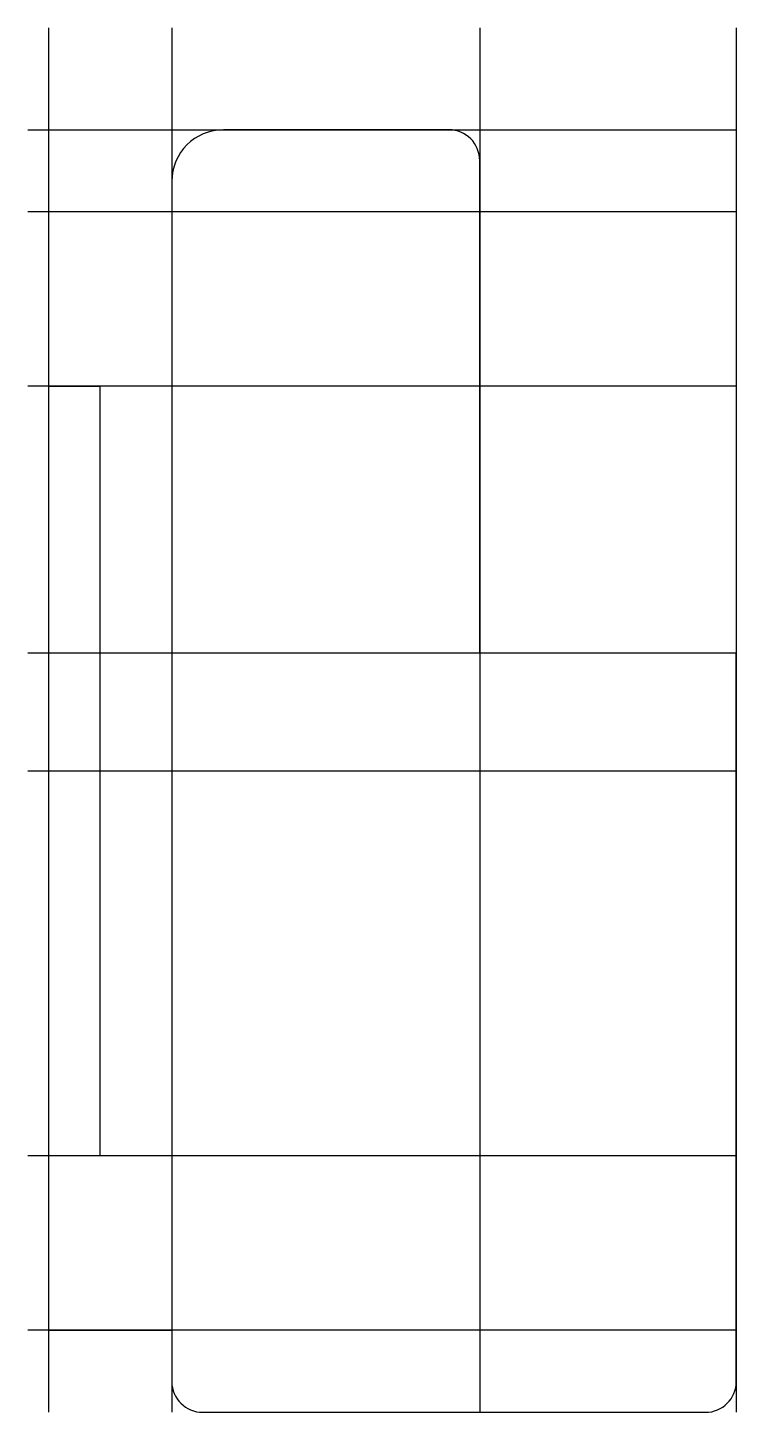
# Model space of a CAD drawing. Extents: x -2 to 67, y -125 to 10.
import ezdxf

# ---------------------------------------------------------------- set-up
doc = ezdxf.new("R2010")
doc.units = 0
doc.layers.get('0').update_dxf_attribs({"linetype": 'CONTINUOUS'})

msp = doc.modelspace()

# ---------------------------------------------------------------- linework, layer by layer
at = {"linetype": 'CONTINUOUS'}
for p, q in [((0, 9.95), (0, -125)), ((12, 9.95), (12, -125)), ((42, 9.95), (42, -125)), ((67, 9.95), (67, -125)), ((-2.04, 0), (67, 0)), ((39, 0), (17.03, 0)), ((42, -51), (42, -3)), ((12, -5.03), (12, -8)), ((67, -8), (-2.04, -8)), ((12, -8), (0, -8)), ((0, -8), (0, -25)), ((67, -25), (-2.04, -25)), ((0, -25), (5, -25)), ((5, -25), (5, -100)), ((67, -51), (-2.04, -51)), ((67, -51), (42, -51)), ((67, -122), (67, -51)), ((67, -62.5), (-2.04, -62.5)), ((67, -100), (-2.04, -100)), ((5, -100), (0, -100)), ((0, -100), (0, -117)), ((67, -117), (-2.04, -117)), ((0, -117), (12, -117)), ((12, -117), (12, -122)), ((15, -125), (64, -125))]:
    msp.add_line(p, q, dxfattribs=at)
for centre, radius, start, end in [((17.03, -5.03), 5.03, 90, 180), ((39, -3), 3, 0, 90), ((15, -122), 3, 180, 270), ((64, -122), 3, 270, 0)]:
    msp.add_arc(centre, radius, start, end, dxfattribs=at)

doc.saveas('drawing.dxf')
